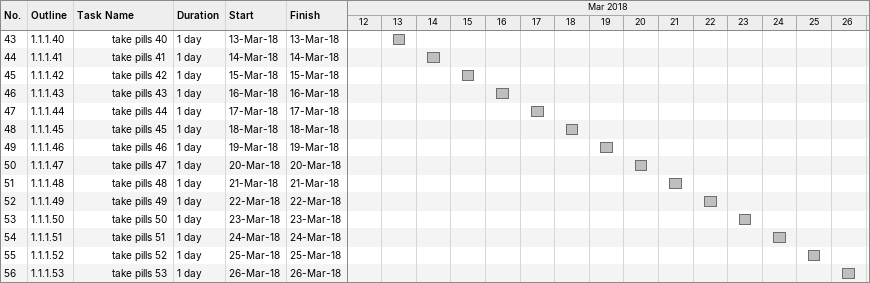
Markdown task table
| ID | WBS | Task | Duration | Start | Finish |
|---|---|---|---|---|---|
| 43 | 1.1.1.40 | take pills 40 | 1d | 2018-03-13 | 2018-03-13 |
| 44 | 1.1.1.41 | take pills 41 | 1d | 2018-03-14 | 2018-03-14 |
| 45 | 1.1.1.42 | take pills 42 | 1d | 2018-03-15 | 2018-03-15 |
| 46 | 1.1.1.43 | take pills 43 | 1d | 2018-03-16 | 2018-03-16 |
| 47 | 1.1.1.44 | take pills 44 | 1d | 2018-03-17 | 2018-03-17 |
| 48 | 1.1.1.45 | take pills 45 | 1d | 2018-03-18 | 2018-03-18 |
| 49 | 1.1.1.46 | take pills 46 | 1d | 2018-03-19 | 2018-03-19 |
| 50 | 1.1.1.47 | take pills 47 | 1d | 2018-03-20 | 2018-03-20 |
| 51 | 1.1.1.48 | take pills 48 | 1d | 2018-03-21 | 2018-03-21 |
| 52 | 1.1.1.49 | take pills 49 | 1d | 2018-03-22 | 2018-03-22 |
| 53 | 1.1.1.50 | take pills 50 | 1d | 2018-03-23 | 2018-03-23 |
| 54 | 1.1.1.51 | take pills 51 | 1d | 2018-03-24 | 2018-03-24 |
| 55 | 1.1.1.52 | take pills 52 | 1d | 2018-03-25 | 2018-03-25 |
| 56 | 1.1.1.53 | take pills 53 | 1d | 2018-03-26 | 2018-03-26 |
